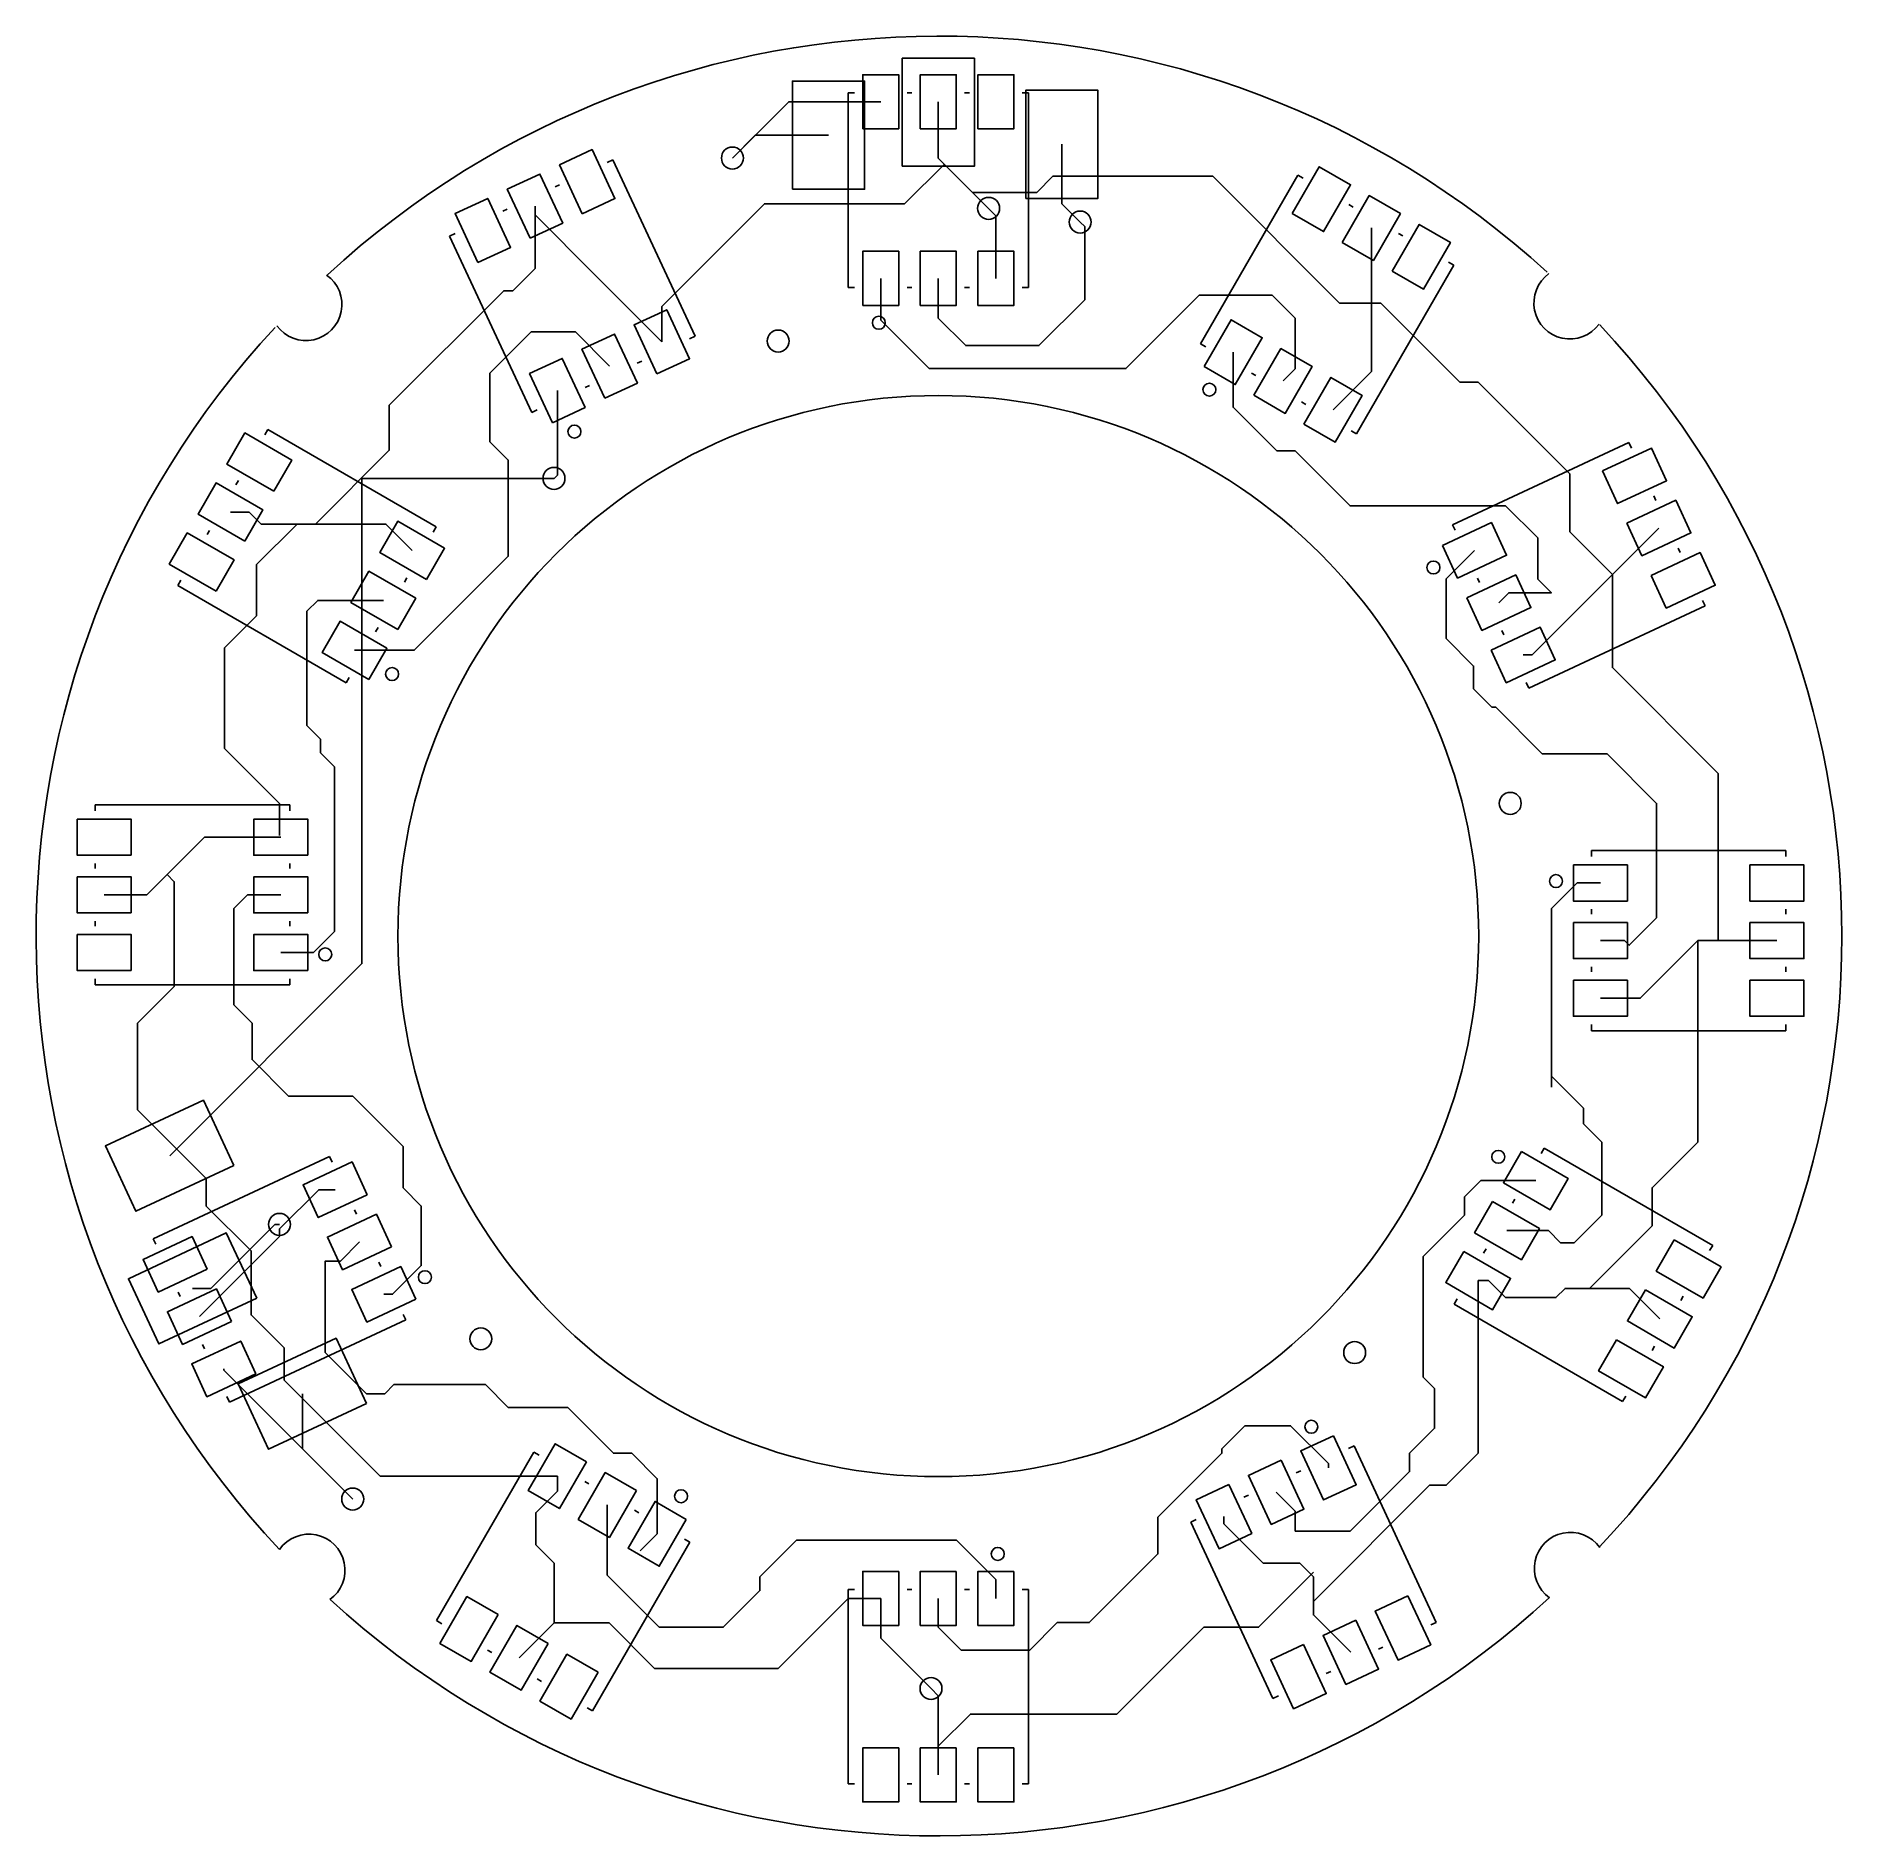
# Model space of a CAD drawing. Header units: millimetres. Extents: x -4.7 to 45.4, y 20.8 to 70.7.
import ezdxf

# ---------------------------------------------------------------- set-up
doc = ezdxf.new("R2010")
doc.units = ezdxf.units.MM

msp = doc.modelspace()

# ---------------------------------------------------------------- linework, layer by layer
for points in [[(19.32, 67.08), (19.32, 70.08), (21.32, 70.08), (21.32, 67.08)], [(16.272, 66.445), (16.272, 69.445), (18.272, 69.445), (18.272, 66.445)], [(18.22, 68.121), (18.22, 69.621), (19.22, 69.621), (19.22, 68.121)], [(19.82, 68.121), (19.82, 69.621), (20.82, 69.621), (20.82, 68.121)], [(21.42, 68.121), (21.42, 69.621), (22.42, 69.621), (22.42, 68.121)], [(22.749, 66.191), (22.749, 69.191), (24.749, 69.191), (24.749, 66.191)], [(10.438, 65.76), (9.805, 67.119), (10.711, 67.542), (11.345, 66.182)], [(8.988, 65.083), (8.354, 66.443), (9.261, 66.865), (9.895, 65.506)], [(30.146, 65.768), (30.896, 67.067), (31.762, 66.567), (31.012, 65.268)], [(7.538, 64.407), (6.904, 65.767), (7.811, 66.189), (8.445, 64.83)], [(31.532, 64.968), (32.282, 66.267), (33.148, 65.767), (32.398, 64.468)], [(32.918, 64.168), (33.668, 65.467), (34.534, 64.967), (33.784, 63.668)], [(18.22, 63.221), (18.22, 64.721), (19.22, 64.721), (19.22, 63.221)], [(19.82, 63.221), (19.82, 64.721), (20.82, 64.721), (20.82, 63.221)], [(21.42, 63.221), (21.42, 64.721), (22.42, 64.721), (22.42, 63.221)], [(12.509, 61.319), (11.875, 62.678), (12.782, 63.101), (13.416, 61.741)], [(27.696, 61.525), (28.446, 62.824), (29.312, 62.324), (28.562, 61.025)], [(11.059, 60.642), (10.425, 62.002), (11.332, 62.425), (11.966, 61.065)], [(9.609, 59.966), (8.975, 61.326), (9.882, 61.748), (10.515, 60.389)], [(29.082, 60.725), (29.832, 62.024), (30.698, 61.524), (29.948, 60.225)], [(30.468, 59.925), (31.218, 61.224), (32.084, 60.724), (31.334, 59.425)], [(1.872, 58.064), (0.573, 58.814), (1.073, 59.68), (2.372, 58.93)], [(38.753, 58.629), (40.113, 59.263), (40.535, 58.356), (39.176, 57.722)], [(1.072, 56.678), (-0.227, 57.428), (0.273, 58.294), (1.572, 57.544)], [(39.429, 57.179), (40.789, 57.813), (41.212, 56.906), (39.852, 56.272)], [(6.115, 55.614), (4.816, 56.364), (5.316, 57.23), (6.615, 56.48)], [(34.312, 56.558), (35.672, 57.192), (36.094, 56.285), (34.735, 55.652)], [(0.272, 55.292), (-1.027, 56.042), (-0.527, 56.908), (0.772, 56.158)], [(40.106, 55.729), (41.465, 56.362), (41.888, 55.456), (40.528, 54.822)], [(5.315, 54.228), (4.016, 54.978), (4.516, 55.844), (5.815, 55.094)], [(34.988, 55.108), (36.348, 55.742), (36.771, 54.835), (35.411, 54.201)], [(4.515, 52.842), (3.216, 53.592), (3.716, 54.458), (5.015, 53.708)], [(35.665, 53.658), (37.024, 54.292), (37.447, 53.385), (36.087, 52.751)], [(-2.081, 47.963), (-3.581, 47.963), (-3.581, 48.963), (-2.081, 48.963)], [(2.819, 47.963), (1.319, 47.963), (1.319, 48.963), (2.819, 48.963)], [(37.948, 47.693), (39.448, 47.693), (39.448, 46.693), (37.948, 46.693)], [(42.848, 47.693), (44.348, 47.693), (44.348, 46.693), (42.848, 46.693)], [(-2.081, 46.363), (-3.581, 46.363), (-3.581, 47.363), (-2.081, 47.363)], [(2.819, 46.363), (1.319, 46.363), (1.319, 47.363), (2.819, 47.363)], [(-2.081, 44.763), (-3.581, 44.763), (-3.581, 45.763), (-2.081, 45.763)], [(2.819, 44.763), (1.319, 44.763), (1.319, 45.763), (2.819, 45.763)], [(37.948, 46.093), (39.448, 46.093), (39.448, 45.093), (37.948, 45.093)], [(42.848, 46.093), (44.348, 46.093), (44.348, 45.093), (42.848, 45.093)], [(37.948, 44.493), (39.448, 44.493), (39.448, 43.493), (37.948, 43.493)], [(42.848, 44.493), (44.348, 44.493), (44.348, 43.493), (42.848, 43.493)], [(0.766, 39.352), (-1.953, 38.084), (-2.798, 39.896), (-0.079, 41.164)], [(36.506, 39.741), (37.805, 38.991), (37.305, 38.125), (36.006, 38.875)], [(4.467, 38.544), (3.108, 37.91), (2.685, 38.817), (4.045, 39.451)], [(35.706, 38.355), (37.005, 37.605), (36.505, 36.739), (35.206, 37.489)], [(5.144, 37.094), (3.784, 36.46), (3.361, 37.367), (4.721, 38.001)], [(1.401, 35.669), (-1.318, 34.401), (-2.163, 36.213), (0.556, 37.481)], [(0.026, 36.473), (-1.333, 35.84), (-1.756, 36.746), (-0.396, 37.38)], [(40.749, 37.291), (42.048, 36.541), (41.548, 35.675), (40.249, 36.425)], [(34.906, 36.969), (36.205, 36.219), (35.705, 35.353), (34.406, 36.103)], [(5.82, 35.644), (4.46, 35.01), (4.038, 35.917), (5.397, 36.55)], [(0.703, 35.023), (-0.657, 34.389), (-1.08, 35.296), (0.28, 35.93)], [(39.949, 35.905), (41.248, 35.155), (40.748, 34.289), (39.449, 35.039)], [(1.379, 33.573), (0.019, 32.939), (-0.403, 33.846), (0.956, 34.48)], [(4.449, 32.748), (1.73, 31.48), (0.885, 33.292), (3.604, 34.56)], [(39.149, 34.519), (40.448, 33.769), (39.948, 32.903), (38.649, 33.653)], [(10.553, 31.134), (9.803, 29.835), (8.937, 30.335), (9.687, 31.634)], [(31.285, 31.855), (31.919, 30.495), (31.012, 30.073), (30.379, 31.432)], [(29.835, 31.179), (30.469, 29.819), (29.562, 29.396), (28.928, 30.756)], [(11.939, 30.334), (11.189, 29.035), (10.323, 29.535), (11.073, 30.834)], [(28.385, 30.502), (29.019, 29.143), (28.112, 28.72), (27.478, 30.08)], [(13.325, 29.534), (12.575, 28.235), (11.709, 28.735), (12.459, 30.034)], [(19.22, 28.092), (19.22, 26.592), (18.22, 26.592), (18.22, 28.092)], [(20.82, 28.092), (20.82, 26.592), (19.82, 26.592), (19.82, 28.092)], [(22.42, 28.092), (22.42, 26.592), (21.42, 26.592), (21.42, 28.092)], [(8.103, 26.891), (7.353, 25.592), (6.487, 26.092), (7.237, 27.391)], [(33.356, 27.414), (33.99, 26.054), (33.083, 25.632), (32.449, 26.991)], [(9.489, 26.091), (8.739, 24.792), (7.873, 25.292), (8.623, 26.591)], [(31.906, 26.738), (32.54, 25.378), (31.633, 24.955), (30.999, 26.315)], [(10.875, 25.291), (10.125, 23.992), (9.259, 24.492), (10.009, 25.791)], [(30.456, 26.061), (31.089, 24.702), (30.183, 24.279), (29.549, 25.639)], [(19.22, 23.192), (19.22, 21.692), (18.22, 21.692), (18.22, 23.192)], [(20.82, 23.192), (20.82, 21.692), (19.82, 21.692), (19.82, 23.192)], [(22.42, 23.192), (22.42, 21.692), (21.42, 21.692), (21.42, 23.192)]]:
    msp.add_lwpolyline(points, close=True)
for points in [[(18.72, 68.871), (16.166, 68.871), (14.605, 67.31)], [(17.82, 63.721), (17.82, 69.121)], [(17.82, 69.121), (17.989, 69.121)], [(19.451, 69.121), (19.589, 69.121)], [(20.32, 68.871), (20.32, 67.31), (21.272, 66.357)], [(21.051, 69.121), (21.189, 69.121)], [(22.651, 69.121), (22.82, 69.121)], [(22.82, 63.721), (22.82, 69.121)], [(20.32, 68.58), (20.32, 67.31), (21.717, 65.913)], [(17.272, 67.945), (15.24, 67.945), (14.605, 67.31)], [(23.749, 67.691), (23.749, 66.04), (24.257, 65.532)], [(11.132, 67.186), (11.285, 67.258)], [(13.567, 62.364), (11.285, 67.258)], [(12.646, 62.21), (12.646, 63.192), (15.494, 66.04), (19.383, 66.04), (20.487, 67.143)], [(21.272, 66.357), (23.05, 66.357), (23.495, 66.802), (27.94, 66.802), (31.459, 63.283), (32.34, 63.283)], [(27.6, 62.158), (30.3, 66.834)], [(30.3, 66.834), (30.446, 66.75)], [(9.682, 66.51), (9.806, 66.568)], [(21.272, 66.357), (21.92, 65.71), (21.92, 63.971)], [(9.125, 65.974), (9.125, 64.243), (8.509, 63.627), (8.255, 63.627), (5.08, 60.452), (5.08, 59.201), (3.029, 57.15)], [(8.231, 65.834), (8.356, 65.892)], [(9.125, 65.974), (9.125, 65.731), (10.796, 64.06)], [(31.713, 66.019), (31.832, 65.95)], [(6.753, 65.144), (6.906, 65.216)], [(20.32, 63.971), (20.32, 62.865), (21.082, 62.103), (23.114, 62.103), (24.384, 63.373), (24.384, 65.405), (24.257, 65.532)], [(32.34, 65.368), (32.34, 61.389), (31.276, 60.324)], [(33.098, 65.219), (33.217, 65.15)], [(9.035, 60.25), (6.753, 65.144)], [(31.93, 59.658), (34.63, 64.334)], [(34.484, 64.419), (34.63, 64.334)], [(10.796, 64.06), (12.646, 62.21)], [(17.82, 63.721), (17.989, 63.721)], [(18.72, 63.971), (18.72, 62.814), (20.066, 61.468), (25.527, 61.468), (27.559, 63.5), (29.591, 63.5), (30.226, 62.865), (30.226, 61.46), (29.89, 61.124)], [(19.451, 63.721), (19.589, 63.721)], [(21.051, 63.721), (21.189, 63.721)], [(22.651, 63.721), (22.82, 63.721)], [(32.34, 63.283), (32.602, 63.283), (34.798, 61.087), (35.306, 61.087), (37.846, 58.547), (37.846, 56.939), (39.032, 55.754)], [(11.196, 61.534), (10.245, 62.484), (9.017, 62.484), (7.874, 61.341), (7.874, 59.436), (8.382, 58.928), (8.382, 56.261), (5.771, 53.65), (4.116, 53.65)], [(13.414, 62.292), (13.567, 62.364)], [(27.6, 62.158), (27.746, 62.073)], [(11.964, 61.616), (12.089, 61.674)], [(28.504, 61.924), (28.504, 60.396), (29.718, 59.182), (30.226, 59.182), (31.75, 57.658), (36.068, 57.658), (36.957, 56.769), (36.957, 55.626), (37.338, 55.245), (36.153, 55.245), (35.88, 54.971)], [(29.013, 61.342), (29.132, 61.273)], [(9.745, 60.857), (9.745, 58.513), (9.652, 58.42)], [(10.514, 60.94), (10.638, 60.998)], [(9.035, 60.25), (9.188, 60.322)], [(30.398, 60.542), (30.517, 60.473)], [(1.621, 59.63), (1.706, 59.776)], [(6.382, 57.076), (1.706, 59.776)], [(31.784, 59.742), (31.93, 59.658)], [(34.596, 57.132), (39.49, 59.414)], [(39.49, 59.414), (39.562, 59.261)], [(-1.016, 39.624), (4.318, 44.958), (4.318, 58.42), (9.652, 58.42)], [(0.821, 58.244), (0.89, 58.363)], [(40.18, 57.936), (40.238, 57.811)], [(2.032, 48.514), (2.032, 49.403), (0.508, 50.927), (0.508, 53.721), (1.397, 54.61), (1.397, 56.026), (2.521, 57.15)], [(0.672, 57.486), (1.188, 57.486), (1.524, 57.15), (3.365, 57.15)], [(3.365, 57.15), (4.987, 57.15), (5.716, 56.422)], [(0.021, 56.859), (0.09, 56.978)], [(6.298, 56.93), (6.382, 57.076)], [(34.596, 57.132), (34.668, 56.979)], [(38.578, 55.3), (40.32, 57.042)], [(35.203, 56.422), (34.417, 55.635), (34.417, 53.975), (35.179, 53.213), (35.179, 52.578), (35.687, 52.07), (35.794, 52.07), (37.084, 50.78)], [(40.856, 56.485), (40.914, 56.361)], [(5.498, 55.544), (5.567, 55.663)], [(35.286, 55.653), (35.344, 55.529)], [(39.032, 55.754), (39.032, 53.17), (41.967, 50.235), (41.967, 45.593)], [(-0.794, 55.446), (-0.71, 55.592)], [(3.882, 52.746), (-0.794, 55.446)], [(36.556, 53.521), (36.8, 53.521), (38.578, 55.3)], [(4.916, 55.036), (3.093, 55.036), (2.794, 54.737), (2.794, 51.562), (3.175, 51.181), (3.175, 50.8), (3.556, 50.419)], [(36.71, 52.6), (41.604, 54.882)], [(41.532, 55.035), (41.604, 54.882)], [(4.698, 54.159), (4.767, 54.278)], [(35.962, 54.203), (36.02, 54.079)], [(3.882, 52.746), (3.967, 52.892)], [(36.638, 52.753), (36.71, 52.6)], [(37.084, 50.78), (38.882, 50.78), (40.259, 49.403), (40.259, 46.228), (39.497, 45.466), (39.37, 45.593), (38.697, 45.593)], [(2.069, 45.263), (2.972, 45.263), (3.556, 45.847), (3.556, 50.419)], [(2.319, 49.363), (-3.081, 49.363)], [(-3.081, 49.194), (-3.081, 49.363)], [(2.319, 49.194), (2.319, 49.363)], [(-0.559, 47.955), (-0.051, 48.463), (2.069, 48.463)], [(-3.081, 47.594), (-3.081, 47.732)], [(-2.831, 46.863), (-1.651, 46.863), (-0.559, 47.955)], [(2.319, 47.594), (2.319, 47.732)], [(38.448, 48.093), (43.848, 48.093)], [(38.448, 48.093), (38.448, 47.924)], [(43.848, 48.093), (43.848, 47.924)], [(1.242, 36.589), (1.242, 36.985), (0, 38.227), (0, 38.989), (-1.905, 40.894), (-1.905, 43.307), (-0.889, 44.323), (-0.889, 47.228), (-1.088, 47.426)], [(38.697, 47.193), (38.049, 47.193), (37.338, 46.482), (37.338, 41.529)], [(4.929, 35.78), (5.173, 35.78), (5.969, 36.576), (5.969, 38.227), (5.461, 38.735), (5.461, 39.878), (4.064, 41.275), (2.286, 41.275), (1.27, 42.291), (1.27, 43.307), (0.762, 43.815), (0.762, 46.482), (1.143, 46.863), (2.069, 46.863)], [(-3.081, 45.994), (-3.081, 46.132)], [(2.319, 45.994), (2.319, 46.132)], [(38.448, 46.462), (38.448, 46.324)], [(43.848, 46.462), (43.848, 46.324)], [(41.402, 45.593), (41.402, 40.005), (40.132, 38.735), (40.132, 37.681), (38.392, 35.941)], [(38.698, 43.993), (39.802, 43.993), (41.402, 45.593), (43.598, 45.593)], [(38.448, 44.862), (38.448, 44.724)], [(43.848, 44.862), (43.848, 44.724)], [(-3.081, 44.363), (-3.081, 44.532)], [(2.319, 44.363), (-3.081, 44.363)], [(2.319, 44.363), (2.319, 44.532)], [(38.448, 43.262), (38.448, 43.093)], [(43.848, 43.262), (43.848, 43.093)], [(38.448, 43.093), (43.848, 43.093)], [(36.105, 37.547), (37.256, 37.547), (37.592, 37.211), (37.973, 37.211), (38.735, 37.973), (38.735, 40.005), (38.227, 40.513), (38.227, 40.947), (37.338, 41.836)], [(3.422, 39.602), (-1.472, 37.32)], [(3.494, 39.449), (3.422, 39.602)], [(37.139, 39.837), (37.054, 39.691)], [(37.139, 39.837), (41.815, 37.137)], [(3.576, 38.681), (3.121, 38.681), (2.032, 37.592), (2.032, 37.38), (1.719, 37.067)], [(36.905, 38.933), (35.377, 38.933), (34.925, 38.481), (34.925, 37.973), (33.782, 36.83), (33.782, 33.482), (34.094, 33.17)], [(4.17, 37.999), (4.112, 38.124)], [(36.323, 38.424), (36.254, 38.305)], [(-0.381, 35.941), (0.127, 35.941), (1.905, 37.719), (2.032, 37.719)], [(-1.4, 37.167), (-1.472, 37.32)], [(12.517, 29.135), (12.517, 30.663), (11.811, 31.369), (11.303, 31.369), (10.033, 32.639), (8.382, 32.639), (7.747, 33.274), (5.207, 33.274), (4.953, 33.02), (4.445, 33.02), (3.302, 34.163), (3.302, 36.703), (3.725, 36.703), (4.252, 37.231)], [(41.815, 37.137), (41.731, 36.991)], [(1.719, 37.067), (-0.188, 35.16)], [(4.846, 36.549), (4.788, 36.673)], [(35.523, 37.039), (35.454, 36.919)], [(1.242, 36.589), (1.242, 35.207), (2.159, 34.29), (2.159, 33.401), (4.826, 30.734), (9.746, 30.734)], [(35.305, 36.161), (35.305, 31.368), (34.417, 30.48), (33.956, 30.48), (30.734, 27.258)], [(35.305, 36.161), (35.594, 36.161), (36.068, 35.687), (37.465, 35.687), (37.719, 35.941), (38.392, 35.941)], [(-0.724, 35.717), (-0.782, 35.841)], [(34.723, 35.653), (34.639, 35.507)], [(38.392, 35.941), (39.505, 35.941), (40.349, 35.097)], [(41, 35.724), (40.931, 35.605)], [(5.536, 35.07), (5.464, 35.223)], [(34.639, 35.507), (39.315, 32.807)], [(5.536, 35.07), (0.642, 32.788)], [(-0.048, 34.266), (-0.106, 34.391)], [(40.2, 34.339), (40.131, 34.22)], [(0.488, 33.71), (0.488, 33.675), (4.064, 30.099)], [(34.094, 33.17), (34.094, 32.062), (33.401, 31.369), (33.401, 30.861), (31.75, 29.21), (30.226, 29.21), (30.226, 29.761), (29.698, 30.287)], [(0.642, 32.788), (0.57, 32.941)], [(2.667, 33.02), (2.667, 31.496), (4.064, 30.099)], [(39.4, 32.953), (39.315, 32.807)], [(31.149, 30.964), (31.149, 31.081), (30.099, 32.131), (28.829, 32.131), (28.194, 31.496), (28.194, 31.369), (26.416, 29.591), (26.416, 28.575), (24.511, 26.67), (23.622, 26.67), (22.86, 25.908), (20.955, 25.908), (20.32, 26.543), (20.32, 27.342)], [(9.091, 31.401), (6.391, 26.725)], [(9.237, 31.317), (9.091, 31.401)], [(31.859, 31.571), (31.706, 31.499)], [(31.859, 31.571), (34.141, 26.677)], [(9.745, 30.735), (9.745, 30.319), (9.144, 29.718), (9.144, 28.829), (9.652, 28.321), (9.652, 27.495)], [(10.623, 30.517), (10.504, 30.586)], [(30.38, 30.881), (30.256, 30.823)], [(28.93, 30.205), (28.805, 30.147)], [(11.131, 29.935), (11.131, 27.985), (11.441, 27.675)], [(12.008, 29.717), (11.889, 29.786)], [(28.249, 29.611), (28.249, 29.409), (29.337, 28.321), (30.353, 28.321), (30.734, 27.94)], [(12.047, 28.664), (12.517, 29.134)], [(27.48, 29.529), (27.327, 29.457)], [(27.327, 29.457), (29.609, 24.563)], [(13.421, 28.901), (10.721, 24.225)], [(21.92, 27.343), (21.92, 27.864), (20.828, 28.956), (16.383, 28.956), (15.367, 27.94), (15.367, 27.559), (14.351, 26.543), (12.573, 26.543), (11.303, 27.813)], [(13.421, 28.901), (13.275, 28.986)], [(17.82, 27.592), (17.82, 22.192)], [(17.989, 27.592), (17.82, 27.592)], [(19.589, 27.592), (19.451, 27.592)], [(20.32, 22.442), (20.32, 23.241), (21.209, 24.13), (25.273, 24.13), (27.686, 26.543), (29.21, 26.543), (30.734, 28.067)], [(21.189, 27.592), (21.051, 27.592)], [(22.82, 27.592), (22.651, 27.592)], [(22.82, 27.592), (22.82, 22.192)], [(30.734, 27.94), (30.734, 27.94), (30.734, 26.882), (31.769, 25.846)], [(9.652, 27.495), (9.652, 26.662), (8.681, 25.691)], [(18.72, 27.342), (17.817, 27.342), (15.875, 25.4), (12.446, 25.4), (11.184, 26.662), (9.652, 26.662)], [(18.72, 27.342), (18.72, 26.238), (20.117, 24.841)], [(6.537, 26.64), (6.391, 26.725)], [(34.141, 26.677), (33.988, 26.605)], [(7.923, 25.84), (7.804, 25.909)], [(32.663, 25.987), (32.538, 25.929)], [(9.308, 25.04), (9.189, 25.109)], [(31.212, 25.311), (31.088, 25.253)], [(20.117, 24.841), (20.32, 24.638), (20.32, 22.442)], [(29.762, 24.635), (29.609, 24.563)], [(10.721, 24.225), (10.575, 24.309)], [(17.989, 22.192), (17.82, 22.192)], [(19.589, 22.192), (19.451, 22.192)], [(21.189, 22.192), (21.051, 22.192)], [(22.82, 22.192), (22.651, 22.192)]]:
    msp.add_lwpolyline(points)
for centre, radius in [((14.605, 67.31), 0.305), ((21.717, 65.913), 0.305), ((24.257, 65.532), 0.305), ((18.669, 62.738), 0.18), ((15.875, 62.23), 0.305), ((20.32, 45.72), 15), ((27.844, 60.882), 0.18), ((10.22, 59.718), 0.18), ((9.652, 58.42), 0.305), ((34.064, 55.947), 0.18), ((5.158, 52.99), 0.18), ((36.195, 49.403), 0.305), ((37.465, 47.244), 0.18), ((3.302, 45.212), 0.18), ((35.863, 39.594), 0.18), ((2.032, 37.719), 0.305), ((6.068, 36.255), 0.18), ((7.62, 34.544), 0.305), ((31.877, 34.163), 0.305), ((30.674, 32.103), 0.18), ((4.064, 30.099), 0.305), ((13.178, 30.177), 0.18), ((21.971, 28.575), 0.18), ((20.117, 24.841), 0.305)]:
    msp.add_circle(centre, radius)
for centre, radius, start, end in [((20.331, 45.642), 25.05, 47.6106, 132.6391), ((2.765, 63.245), 1, 216.3947, 54.8659), ((37.852, 63.288), 1, 125.5413, 323.952), ((20.669, 45.727), 24.732, 316.6992, 43.2647), ((20.087, 45.719), 24.811, 137.1069, 223.3048), ((2.851, 28.124), 1, 305.2173, 144.7827), ((37.864, 28.176), 1, 35.2756, 234.7255), ((20.331, 45.787), 25.036, 227.5582, 312.62)]:
    msp.add_arc(centre, radius, start, end)

doc.saveas('drawing.dxf')
